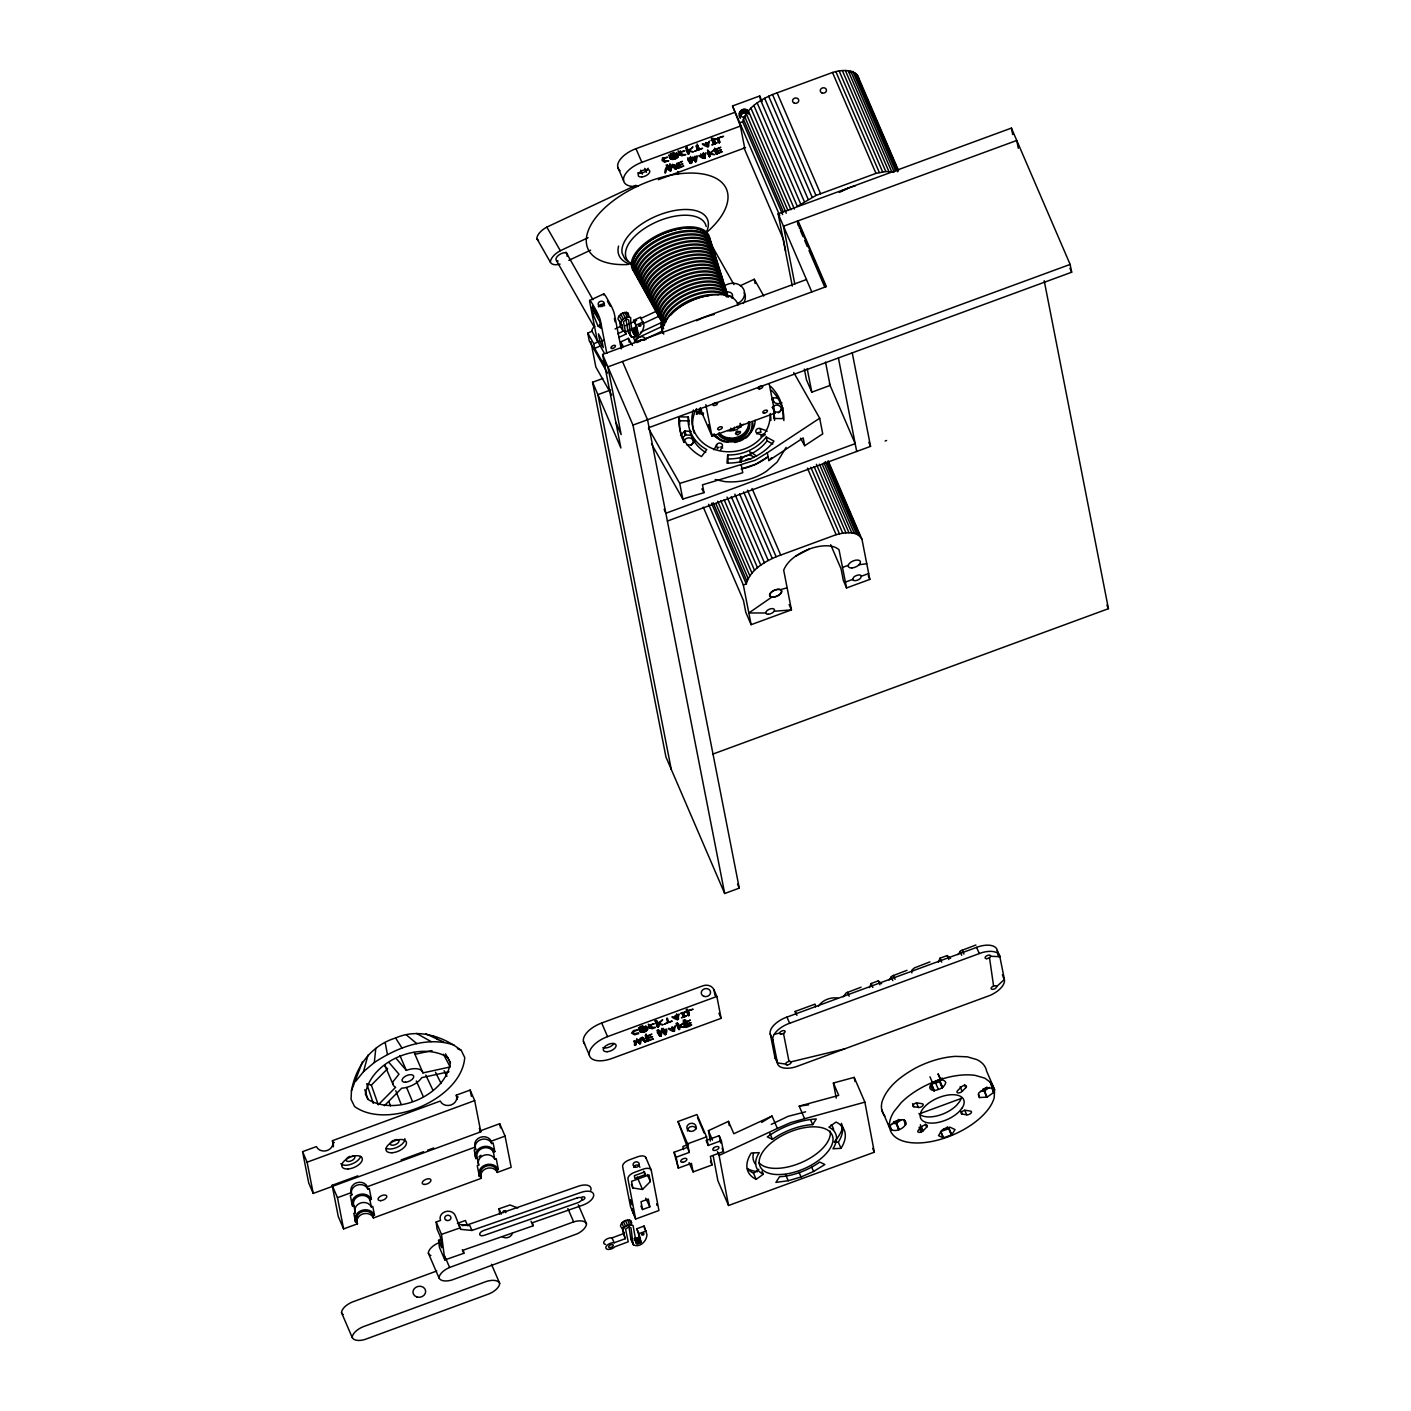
<?xml version="1.0" encoding="UTF-8"?>
<svg xmlns="http://www.w3.org/2000/svg" width="1411" height="1411" viewBox="0 0 1411 1411"><rect width="100%" height="100%" fill="white"/><g stroke="black" fill="none" stroke-linecap="round" stroke-linejoin="round"><path stroke-width="1.5" d="M351.462 1090.738L351.057 1099.328L354.549 1106.489C387.637 1130.564 461.75 1099.134 464.73 1057.544L461.238 1050.384C442.895 1036.168 417.885 1028.055 395.609 1037.985C371.534 1045.304 355.766 1066.381 351.462 1090.738L362.415 1061.901M450.391 1062.818C445.347 1095.606 395.874 1116.56 368.006 1099.416L365.396 1094.054C370.44 1061.266 419.914 1040.313 447.798 1057.456L450.391 1062.818L445.541 1053.841M845.401 582.09L852.667 579.41L853.62 577.293A4.674 2.346 -23.3 0 1 858.294 575.035A4.674 2.346 -23.3 0 1 861.415 576.199L868.682 573.536M861.415 576.199L860.445 578.334A4.674 2.346 -23.3 0 1 855.789 580.591A4.674 2.346 -23.3 0 1 852.667 579.41M994.579 1089.627L994.226 1097.564A56.123 28.149 -23.3 0 1 927.168 1142.24A56.123 28.149 -23.3 0 1 893.992 1111.551L901.188 1102.679A56.123 28.149 -23.3 0 1 975.336 1075.411L984.807 1078.163L991.369 1083.013L994.579 1089.627L986.589 1071.037A56.123 28.149 -23.3 0 0 976.8 1059.59L967.329 1056.821L955.6 1056.363A56.123 28.149 -23.3 0 0 915.263 1068.18C901.523 1075.976 887.378 1086.1 882.069 1101.674A56.123 28.149 -23.3 0 0 884.909 1116.207M739.523 112.827L740.387 118.207C735.66 112.421 744.937 105.49 748.483 111.681M671.301 169.814L671.777 166.039C683.806 176.199 668.303 156.921 670.225 169.479C664.493 159.267 663.329 182.689 667.015 168.279L670.966 170.625L669.625 165.934M676.733 164.293L682.377 161.313L678.003 163.429L678.197 165.122L683.012 163.905L678.391 165.74L678.744 167.274L683.788 166.022L677.774 168.332L676.733 164.293L678.232 168.262M727.688 454.977L726.965 463.073A52.401 45.064 -11.1 0 0 773.986 441.167L766.314 436.987A43.035 37.021 -11.1 0 1 727.688 454.977L728.094 462.931M696.611 160.007L697.069 155.774L695.464 160.025L692.519 157.556L690.755 161.701L688.868 159.02L687.898 160.131L690.526 163.376L692.501 158.914L696.082 161.542L694.935 156.11M666.133 1033.734C668.179 1028.831 665.145 1026.626 665.057 1032.905L662.129 1030.453L660.366 1034.58L658.461 1031.917L657.279 1032.464L660.136 1036.256L662.094 1031.811L665.445 1034.563L664.458 1029.854M355.695 1081.302L363.491 1071.672L374.321 1062.518L375.785 1048.426M688.409 150.501C685.499 143.834 689.468 159.478 688.586 151.488L693.506 151.841L689.326 150.712C699.256 139.795 685.305 156.886 686.734 146.603M709.698 154.152L714.495 154.646L710.438 153.358L714.125 149.901L709.521 153.199L709.116 151.347L708.093 151.718L709.433 156.639L708.022 150.254M719.875 142.246L718.781 137.961L723.508 136.303L717.617 137.996L719.116 142.705L718.217 138.207M658.179 1024.386L663.099 1024.721L658.937 1023.61C668.585 1013.609 656.38 1026.767 657.332 1021.529C654.245 1028.884 662.535 1028.407 656.503 1020.488M679.785 1029.06L679.291 1027.032L684.212 1027.384L680.049 1026.256L683.735 1022.799L679.132 1026.079L678.603 1024.174L677.686 1024.598L679.044 1029.519L677.298 1023.081M704.9 157.767L705.782 152.864L704.195 155.139L700.95 155.968C692.625 153.393 711.426 163.993 703.225 153.887M678.074 1018.936L678.956 1014.033L677.368 1016.308L674.123 1017.137C665.78 1014.544 684.652 1025.18 676.398 1015.056M617.753 333.719L623.062 331.25L622.216 325.394L620.593 323.542C621.228 319.274 626.59 315.976 630.646 317.51L630.735 321.443C632.463 343.561 642.446 336.7 633.592 320.368L640.576 317.105L643.945 325.306C643.504 331.514 638.795 337.864 632.11 337.335L627.877 331.109L625.99 318.992M638.936 1237.359L634.174 1238.435L636.749 1243.708L641.07 1242.28L636.82 1228.734L644.104 1226.053L646.943 1234.519C646.873 1241.045 640.03 1247.977 633.504 1244.943L630.893 1239.017L628.9 1226.706L625.549 1229.157L628.23 1241.821L614.931 1246.724A5.45 2.804 -23.4 0 1 607.718 1249.37A5.45 2.804 -23.4 0 1 606.924 1245.437A5.45 2.804 -23.4 0 1 614.138 1242.774L625.196 1238.717L622.18 1227.852L625.196 1238.717M633.028 1243.938L630.999 1227.905L629.041 1226.759M740.846 456.423L739.858 462.067M741.251 462.138C740.422 456.123 750.37 452.808 753.862 457.446M678.18 156.498C678.356 151.7 670.507 153.852 669.519 157.185C670.754 162.441 682.607 157.362 676.504 152.6M635.62 1219.069L627.948 1178.908A7.796 3.916 -23.3 0 1 634.474 1172.329L643.222 1169.119A7.796 3.916 -23.3 0 1 651.265 1170.336L658.937 1210.497L635.62 1219.069L630.558 1206.775L622.621 1166.509A7.796 3.916 -23.3 0 1 629.147 1159.93L637.878 1156.72A7.796 3.916 -23.3 0 1 645.938 1157.955M635.885 1044.44L636.626 1041.177L640.576 1043.505L641.37 1038.937C653.434 1049.026 637.86 1029.907 639.818 1042.376C636.608 1033.416 632.146 1049.414 635.885 1044.44L634.209 1040.56M782.646 214.543L742.662 121.716C746.472 107.924 760.229 99.899 772.522 94.537L832.49 72.49C841.273 69.65 858.135 68.028 859.123 80.868M846.547 587.946L839.051 549.831A31.024 15.556 -23.3 0 0 809.226 549.073C798.961 553.218 788.061 559.444 783.687 570.185L791.448 609.869L751.128 624.685L743.35 585.001L746.278 583.942C750.07 570.15 763.827 562.125 776.121 556.763L836.123 534.698C844.342 532.529 857.288 530.183 861.998 539.408L869.829 579.392L846.547 587.946L843.337 580.503L841.044 568.792L830.691 544.734M363.491 1071.672L368.006 1055.005M718.464 433.6A17.161 14.745 -11.1 0 0 725.272 438.151L729.434 439.068L729.593 438.063M786.121 447.393L777.126 462.102L766.438 471.256A56.123 48.256 -11.1 0 1 724.778 481.61L715.183 479.528M740.175 116.125L743.156 112.88L747.742 113.339L747.089 110.04M869.511 987.577L871.151 983.502L878.259 980.892L881.646 983.696M938.386 962.249L940.026 958.192L947.151 955.564L950.538 958.369M373.315 1103.349L366.701 1083.771L371.34 1085.112L378.271 1104.795L395.644 1087.264A16.103 8.078 -23.3 0 1 392.946 1081.69L398.996 1074.212L389.119 1062.624M905.703 1124.69C907.238 1114.884 892.599 1121.833 890.394 1125.678C888.824 1136.384 912.159 1126.966 903.781 1119.875L905.58 1124.849M993.044 1087.952L985.054 1088.392L978.546 1093.137L979.305 1097.493L987.047 1097.176L993.661 1092.467L990.081 1081.62L992.268 1086.311M713.984 449.827L716.559 444.8A3.122 2.681 -11.1 0 1 720.686 443.266A3.122 2.681 -11.1 0 1 722.203 446.776L720.492 450.127M647.543 1029.854C648.954 1024.897 640.629 1026.379 639.271 1029.589C638.936 1035.357 652.341 1030.806 645.868 1025.973M818.433 1006.255C822.225 1000.117 830.797 996.836 837.799 998.124M708.269 146.409L709.363 141.153L707.758 143.411L704.512 144.239C696.223 141.541 714.619 152.265 706.594 142.511M628.759 315.147L627.966 312.783C623.909 311.249 618.547 314.547 617.912 318.815L622.216 325.394M942.089 1077.916C940.696 1085.923 924.505 1080.244 933.923 1090.685C938.95 1089.557 944.365 1088.163 945.829 1082.413C941.278 1074.282 921.26 1088.004 933.923 1090.685M812.683 1124.638L816.281 1118.976A52.401 26.28 -23.3 0 0 767.302 1136.878L772.452 1139.347A43.035 21.588 -23.3 0 1 812.683 1124.638L810.672 1119.981M631.775 1223.09L630.946 1220.656C627.048 1218.787 621.157 1221.467 620.487 1225.859L620.981 1227.059M636.308 1243.356L633.08 1225.559C629.183 1223.707 623.292 1226.388 622.604 1230.762L624.315 1232.773M689.362 1015.285L688.392 1010.858L693.101 1009.2L687.21 1010.893L688.727 1015.603L686.981 1009.147M462.226 1225.612L464.907 1225.312M505.755 1212.666C507.625 1210.003 501.663 1209.95 503.286 1212.666M743.315 424.288L736.595 429.72L730.686 430.919A14.022 12.064 -11.1 0 1 727.688 430.672M680.543 435.47L684.776 430.955L691.196 431.501M682.642 437.904L685.534 434.87L691.954 435.399M695.164 440.549L690.931 445.047L686.557 444.712M783.07 407.779L779.101 412.153L774.48 411.941M631.458 330.58L635.603 328.798M793.776 372.575L819.685 418.22L767.319 452.755L768.836 460.55L771.623 457.728M371.34 1085.112L387.637 1068.674A16.103 8.078 -23.3 0 1 384.833 1065.376L392.84 1083.965M384.374 1105.713L401.729 1088.181A16.103 8.078 -23.3 0 0 421.73 1077.669L448.98 1071.743M642.516 1189.455L650.348 1181.554L649.042 1174.922L631.564 1181.342L632.851 1187.991L642.516 1189.455L637.19 1177.074M923.023 1130.864L926.71 1127.142A3.122 1.57 -23.3 0 0 926.269 1124.92A3.122 1.57 -23.3 0 0 922.159 1126.437L918.455 1130.158A3.122 1.57 -23.3 0 0 918.155 1132.098A3.122 1.57 -23.3 0 0 921.048 1132.081L923.023 1130.864L920.342 1124.655M962.143 1091.373L965.83 1087.652A3.122 1.57 -23.3 0 0 965.406 1085.447A3.122 1.57 -23.3 0 0 961.279 1086.946L957.593 1090.685A3.122 1.57 -23.3 0 0 958.034 1092.89A3.122 1.57 -23.3 0 0 962.143 1091.373L960.15 1086.717M996.642 986.554A2.963 1.482 -23.3 0 0 992.233 986.8A2.963 1.482 -23.3 0 0 992.744 989.358A2.963 1.482 -23.3 0 0 996.642 986.554L1004.42 979.428L999.605 955.494A19.913 9.983 -23.3 0 0 981.58 952.742L787.32 1024.139A19.913 9.983 -23.3 0 0 772.717 1038.884L777.655 1064.106A19.913 9.983 -23.3 0 0 795.698 1066.857L989.94 995.443A19.913 9.983 -23.3 0 0 1004.544 980.716L1002.427 974.789M740.07 423.864L741.04 426.81L737.177 426.387M949.003 1128.624L951.437 1134.955L943.377 1137.866L938.527 1135.661L941.86 1130.158L949.92 1127.142L955.053 1129.594L951.861 1134.656L949.003 1128.624L940.484 1131.657L943.377 1137.866M907.026 970.309L892.158 976.006L889.036 979.957M975.918 945L961.032 950.679L957.91 954.63M795.875 556.075L809.226 549.073M674.141 1031.159L675.393 1025.762L673.788 1028.019L670.56 1028.848C662.323 1026.009 680.402 1037.05 672.624 1027.12M850.762 71.22L894.221 172.107L885.808 171.525L875.984 173.377L815.964 195.441L797.338 206.376L753.88 105.472M717.176 153.146L716.841 151.612L721.444 149.778L716.629 150.995L716.435 149.301L720.862 147.291L715.324 149.407L716.665 154.134L722.273 151.665L717.176 153.146L715.5 148.913M646.115 1034.122L648.002 1038.637L652.552 1036.679L647.667 1037.596L647.614 1036.327L651.864 1034.14L646.714 1036.133L647.243 1041.142L653.381 1038.902L648.355 1040.172L645.832 1034.334M683.929 1022.975C682.448 1032.887 699.821 1020.4 686.787 1026.044L684.264 1020.206M892.44 1123.632L896.285 1123.35L901.312 1119.805M980.522 1091.25L984.384 1090.968L989.411 1087.422M747.407 1168.608A52.401 26.28 -23.3 0 0 753.492 1173.158L758.836 1169.313M756.155 1179.349L763.298 1174.234A43.035 21.588 -23.3 0 1 759.206 1152.628L751.199 1153.052A52.401 26.28 -23.3 0 0 756.155 1179.349L753.492 1173.158M771.799 597.118L748.835 612.974L765.75 612.974M737.865 430.99L736.912 431.625A2.822 1.376 -29.6 0 1 735.854 432.048M768.836 460.55L803.176 437.921L804.711 445.717L822.736 433.847L819.685 418.22M767.319 452.755L755.097 460.268L679.749 483.409L648.443 428.256M768.078 456.653L755.873 464.166L742.01 468.787M374.321 1062.518C397.214 1047.438 426.898 1035.709 454.13 1045.128M929.955 1076.805L932.618 1082.995M761.658 1122.433L772.046 1116.066L777.373 1128.447L719.099 1155.433L728.552 1205.488L874.326 1152.205L864.872 1102.132L854.184 1077.369L833.39 1083.013L836.247 1098.111M771.253 1124.391L788.114 1116.33L805.628 1111.815M813.565 1171.465L824.888 1164.516L819.738 1162.047A43.035 21.588 -23.3 0 1 779.507 1176.756L775.909 1182.418L788.22 1180.725L801.06 1176.986L813.565 1171.465L811.572 1166.809M638.142 1239.881L639.677 1239.017M839.316 192.443L849.087 187.751A31.024 15.556 -23.3 0 1 855.242 185.864M779.119 398.731C766.473 394.48 773.563 406.932 781.941 402.823M861.116 987.189L846.23 992.885L843.125 996.836M560.061 264.104A14.198 6.949 -29.8 0 1 550.378 262.217L536.868 238.618A14.039 6.879 -29.8 0 1 546.815 227.118L635.973 185.247M550.378 262.217A14.039 6.879 -29.8 0 1 560.326 250.717L588.07 237.683M568.845 260.347L590.627 250.135M589.727 300.42L603.732 293.911M598.317 306.416L603.555 303.965M592.99 314.089L591.685 307.457L599.746 321.637L601.051 328.287L597.929 325.87L592.99 314.089L596.483 312.466M597.929 325.87L601.439 324.248M607.541 373.121L589.287 340.968L587.77 333.155L591.967 331.197A7.796 3.827 -29.6 0 1 594.807 326.188M615.073 328.992L620.381 326.523L619.535 320.667M624.667 325.976L636.59 320.42M640.559 318.569L656.45 311.178M602.003 345.095L594.719 348.482L593.802 343.79L597.999 341.85A7.796 3.827 -29.6 0 1 598.035 340.721M638.301 333.525L636.273 325.094L643.257 321.831M624.703 332.167L636.484 326.682M642.375 323.93L660.066 315.694M722.908 286.415L726.841 284.581A12.47 10.724 -11.1 0 1 743.403 288.832A12.47 10.724 -11.1 0 1 737.565 303.506M618.671 337.511L625.973 334.107L623.415 321.69L626.766 319.027L628.653 320.015L630.558 335.836L632.11 337.335M640.418 332.326L662.306 322.131M740.352 285.71L754.268 279.237L763.792 296.028M621.881 347.794L620.734 341.938L628.442 338.358L632.463 345.448M663.064 326.029L637.19 338.076A4.674 4.021 -11.1 0 0 634.633 342.591M642.428 340.351L662.147 331.162L660.613 323.348L663.629 328.675M710.386 1141.076L708.428 1130.652L728.482 1121.357L733.826 1133.756L772.046 1116.066M713.172 139.513L714.848 143.411C723.049 140.694 706.417 147.52 713.666 143.869L711.461 138.19M684.441 1016.308C692.73 1013.609 676.169 1020.312 683.259 1016.767L682.43 1013.31L680.49 1013.451L686.046 1011.705L683.647 1012.922L684.441 1016.308L682.765 1012.41M777.373 1128.447L790.777 1122.539L864.872 1102.132M842.102 190.697L848.311 188.086M698.815 149.319L697.722 145.28L697.598 149.742L694.6 151.294L702.59 148.331L698.815 149.319L697.14 145.421M998.512 956.693L996.942 949.303A19.913 9.983 -23.3 0 0 978.917 946.552L784.657 1017.948A19.913 9.983 -23.3 0 0 770.053 1032.693L774.992 1057.915A19.913 9.983 -23.3 0 0 776.72 1060.031M744.691 147.943L740.405 126.09L732.521 105.966L759.718 95.966L762.134 101.574M620.099 170.713A21.835 10.953 -23.3 0 1 635.973 148.684L735.413 112.139M849.44 72.861L853.338 71.432M739.752 122.775L742.662 121.716M638.16 186.199A21.835 10.953 -23.3 0 1 623.574 178.456A21.835 10.953 -23.3 0 1 641.846 162.318L741.286 125.755M658.302 179.691L745.572 147.626M792.294 286.08L778.149 213.819L1011.422 128.084L1070.138 264.421L1071.672 272.217L649.078 427.551M602.867 378.483L592.567 382.258L620.875 447.993L602.568 354.478L806.457 279.537M610.663 389.965L597.911 394.657L671.301 769.542M622.48 361.516L647.543 419.737L739.258 888.136L724.69 893.498L632.975 425.099L1070.138 264.421M804.358 369.047L806.457 379.771L811.801 392.17L830.109 385.432L825.523 362.063M700.138 408.643L712.008 436.246L774.939 413.123L769.154 383.616M667.385 521.047L870.552 446.37L852.244 352.873M885.12 441.008L886.584 440.479M842.508 567.434L848.24 565.317M712.643 754.162L1108.429 608.688L1044.211 280.718M584.683 1043.999A21.835 10.953 -23.3 0 1 601.686 1023.01L702.96 985.778A8.572 7.372 -11.1 0 1 713.913 989.658L716.859 996.466L721.127 1018.319L611.845 1058.497A21.835 10.953 -23.3 0 1 589.304 1055.058L583.431 1041.441M589.304 1055.058A21.835 10.953 -23.3 0 1 607.559 1036.626L716.859 996.466M302.571 1151.676L316.417 1146.579A8.572 7.372 -11.1 0 0 327.37 1150.441A8.572 7.372 -11.1 0 0 332.449 1140.688L440.285 1101.056A8.572 7.372 -11.1 0 0 451.22 1104.919A8.572 7.372 -11.1 0 0 456.3 1095.165L470.145 1090.068L474.678 1100.598L480.798 1131.834L313.224 1193.424L308.692 1182.894L302.571 1151.676L307.104 1162.205L313.224 1193.424M333.296 1146.826A8.572 7.372 -11.1 0 0 332.908 1143.033L334.354 1142.487M457.252 1099.363A8.572 7.372 -11.1 0 0 456.758 1097.511L458.222 1096.964M668.408 1022.217L672.2 1021.088L664.211 1024.192L667.209 1022.64L667.332 1018.178L668.408 1022.217L666.733 1018.319M307.104 1162.205L474.678 1100.598M795.769 1014.209L795.222 1011.422L815.064 1004.121L815.611 1006.907M929.92 961.896L914.469 967.875L912.088 969.868L911.823 972.867M479.37 1131.181L499.723 1123.703L505.067 1136.102L511.17 1167.32L497.272 1172.435L496.302 1169.013A8.572 7.372 -11.1 0 0 485.701 1166.28A8.572 7.372 -11.1 0 0 480.587 1175.257L481.363 1178.273L373.474 1217.94A8.572 7.372 -11.1 0 0 362.521 1214.06A8.572 7.372 -11.1 0 0 357.442 1223.831L343.596 1228.91L338.27 1216.529L332.149 1185.293L357.883 1175.839M401.165 1159.93L423.512 1151.711M427.568 1150.23L433.671 1147.99M343.596 1228.91L337.494 1197.692L351.321 1192.595A8.572 7.372 -11.1 0 1 356.401 1182.841A8.572 7.372 -11.1 0 1 367.354 1186.704L475.19 1147.072A8.572 7.372 -11.1 0 1 480.269 1137.319A8.572 7.372 -11.1 0 1 491.222 1141.182L505.067 1136.102M351.78 1194.941L350.334 1195.47L352.45 1206.317L353.914 1205.77A8.572 7.372 -11.1 0 1 358.994 1196.017A8.572 7.372 -11.1 0 1 369.947 1199.879L371.393 1199.35L369.276 1188.521L367.812 1189.05A8.572 7.372 -11.1 0 0 356.86 1185.187A8.572 7.372 -11.1 0 0 351.78 1194.941L351.321 1192.595M475.648 1149.418L474.184 1149.947L475.877 1158.572L477.341 1158.043A8.572 7.372 -11.1 0 1 482.421 1148.272A8.572 7.372 -11.1 0 1 493.374 1152.152L494.82 1151.605L493.144 1142.981L491.681 1143.527A8.572 7.372 -11.1 0 0 480.728 1139.647A8.572 7.372 -11.1 0 0 475.648 1149.418L475.19 1147.072M496.813 1170.089L498.33 1169.525L496.213 1158.66L494.75 1159.189A8.572 7.372 -11.1 0 0 483.797 1155.327A8.572 7.372 -11.1 0 0 478.717 1165.08L477.253 1165.627L479.387 1176.492L480.904 1175.927M355.29 1212.825L353.826 1213.354L355.537 1222.014L356.983 1221.485A8.572 7.372 -11.1 0 1 362.063 1211.732A8.572 7.372 -11.1 0 1 373.015 1215.594L374.479 1215.065L372.769 1206.405L371.322 1206.934A8.572 7.372 -11.1 0 0 360.369 1203.072A8.572 7.372 -11.1 0 0 355.29 1212.825L353.914 1205.77M721.338 1140.617L723.49 1151.552L710.368 1156.367L712.044 1164.957L693.101 1171.924L691.425 1163.334L678.303 1168.149L676.169 1157.232L689.291 1152.399L678.003 1121.516L696.946 1114.549L706.541 1136.86L708.234 1145.45L721.338 1140.617L719.204 1135.661L706.1 1140.494L708.234 1145.45M689.291 1152.399L687.598 1143.81L706.541 1136.86M688.568 1144.409L682.889 1146.49L683.506 1149.612M678.303 1168.149L674.035 1152.276L687.157 1147.443M645.092 1174.693L634.897 1178.45L634.368 1175.716L644.562 1171.959L645.092 1174.693L643.575 1171.165M436.757 1270.994L352.115 1302.106A14.198 7.126 -23.3 0 0 341.533 1312.689L352.203 1337.469A14.039 7.037 -23.3 0 0 365.079 1339.427L489.088 1293.852A14.039 7.037 -23.3 0 0 499.688 1283.34L491.469 1264.291M438.944 1242.685A14.039 7.037 -23.3 0 0 428.344 1253.18L439.015 1277.96A14.039 7.037 -23.3 0 1 449.615 1267.466L573.624 1221.873A14.039 7.037 -23.3 0 1 586.5 1223.831L578.298 1204.782M642.552 1209.544L649.836 1206.864L648.302 1199.05L641.017 1201.731L642.552 1209.544L640.894 1206.052M920.166 1113.561L960.838 1098.605M605.601 1244.449A5.45 2.804 -23.4 0 1 604.808 1240.516A5.45 2.804 -23.4 0 1 612.021 1237.87L623.08 1233.796M641.07 1242.28L638.954 1233.655L646.238 1230.974M438.556 1240.34L441.749 1247.783L440.285 1236.6L437.093 1229.175L436.158 1221.979L440.532 1220.462A7.796 6.685 -7.5 0 1 445.171 1211.714A7.796 6.685 -7.5 0 1 455.153 1215.365L460.691 1229.351L471.927 1230.445L581.156 1192.366A12.47 6.261 -23.3 0 1 593.696 1194.676A12.47 6.261 -23.3 0 1 582.831 1205.135L532.6 1222.649L533.005 1225.842L463.408 1250.093L463.831 1253.285L444.835 1259.917L439.491 1247.518L438.556 1240.34L441.467 1239.317M457.393 1223.319L465.418 1220.515L467.711 1225.824M499.741 1214.183L499.035 1208.786L510.006 1204.976L517.766 1207.975M465.683 1225.489L578.492 1186.175A12.47 6.261 -23.3 0 1 590.839 1190.267M444.835 1259.917L441.484 1234.378L460.48 1227.746M599.922 341.656L603.291 347.565L601.756 339.769L598.405 333.86L599.922 341.656L604.031 340.351M651.512 443.883L682.801 499.035L704.001 492.651L702.466 484.837L742.768 472.703L741.251 464.889M780.653 589.622L787.126 587.787M804.535 1118.535L799.19 1106.136L838.734 1095.395L833.39 1083.013M745.713 117.007L742.151 117.06L739.47 113.885M791.042 1061.848L844.854 1048.849M774.304 1034.263L779.577 1033.081M414.023 1052.412A16.103 8.078 -23.3 0 1 414.94 1054.317L431.995 1050.595M396.438 1058.779L406.315 1070.367A16.103 8.078 -23.3 0 1 422.947 1072.907L450.197 1066.963L443.424 1054.211M799.19 1106.136L808.609 1104.848M859.105 564.717L866.777 563.765M652.358 1028.566C661.988 1025.55 646.309 1029.571 651.388 1024.686C661.547 1021.705 640.612 1026.485 652.358 1028.566L650.683 1024.668M774.11 611.28L791.448 609.869L789.155 604.561M834.324 1142.346L838.328 1142.134L840.991 1148.342L832.984 1148.766A43.035 21.588 -23.3 0 0 828.892 1127.16L836.035 1122.045A52.401 26.28 -23.3 0 1 840.991 1148.342M678.973 416.845L688.251 417.003A43.035 37.021 -11.1 0 0 706.77 449.633L701.514 456.564A52.401 45.064 -11.1 0 1 678.973 416.845L679.732 420.743A52.401 45.064 -11.1 0 0 683.771 441.802M679.732 420.743L689.027 420.901A43.035 37.021 -11.1 0 0 688.921 424.799M990.61 956.27L999.976 956.676L997.295 950.485M681.989 155.633C692.325 153.041 678.127 156.639 681.442 151.947C692.201 149.213 671.989 152.459 681.989 155.633L680.314 151.735M664.881 161.912C675.287 159.178 661.018 162.935 664.334 158.226C675.252 155.475 654.827 158.755 664.881 161.912L663.205 158.032M458.346 1222.79L458.557 1224.395L469.792 1225.489L471.927 1230.445M785.592 1064.07L777.302 1062.924L774.639 1056.716M913.869 1106.753L918.438 1107.441A3.122 1.57 -23.3 0 0 922.547 1105.924A3.122 1.57 -23.3 0 0 922.124 1103.719L917.573 1103.014A3.122 1.57 -23.3 0 0 913.446 1104.531A3.122 1.57 -23.3 0 0 913.869 1106.753L912.547 1103.649M962.179 1114.09L966.729 1114.796A3.122 1.57 -23.3 0 0 970.856 1113.279A3.122 1.57 -23.3 0 0 970.415 1111.074L965.865 1110.369A3.122 1.57 -23.3 0 0 961.738 1111.886A3.122 1.57 -23.3 0 0 962.179 1114.09L960.838 1111.004M729.434 439.068L729.522 439.068A17.161 14.745 -11.1 0 0 749.364 422.065M764.039 435.699A3.122 2.681 -11.1 0 1 763.263 435.54L757.619 433.565A3.122 2.681 -11.1 0 1 756.084 430.073A3.122 2.681 -11.1 0 1 760.194 428.538L765.838 430.496A3.122 2.681 -11.1 0 1 767.073 431.325M703.384 414.711L697.74 412.753A3.122 2.681 -11.1 0 1 695.976 409.931M687.968 153.922L686.24 149.919M425.716 1033.787L443.865 1042.129M457.411 1048.602L461.238 1050.384M766.314 436.987L767.073 440.885L772.84 444.024M416.58 1033.416L431.149 1041.618M630.893 1239.017L632.498 1240.657M751.481 452.472L756.49 456.106M433.089 1035.939L438.186 1039.713M406.315 1034.863L416.845 1043.629M395.609 1037.985L401.941 1047.985M499.688 1283.34L499.282 1282.652A14.339 7.196 -23.3 0 0 486.636 1281.364L362.786 1326.887A14.198 7.126 -23.3 0 0 352.203 1337.469M546.815 227.118L560.326 250.717M709.098 240.77L733.949 284.581M800.425 438.186L804.711 445.717M662.147 331.162L663.823 334.125M633.592 320.368L636.273 325.094M626.555 312.307L629.253 317.034M635.179 329.274L637.86 334.001M624.72 312.431L627.401 317.158M634.262 329.927L636.943 334.654M633.222 330.403L635.902 335.13M622.692 313.119L625.373 317.845M633.133 332.202L634.915 335.359M620.769 314.265L623.45 318.992M619.182 315.747L621.881 320.473M627.877 331.109L631.017 336.788M607.471 301.266L610.275 306.222M624.173 330.968L625.973 334.107M620.381 326.523L623.062 331.25M620.734 341.938L623.415 346.665M701.867 488.876L704.001 492.651M565.917 252.093L592.937 299.696M556.498 260.647L594.331 327.299M591.967 331.197L604.19 352.873M587.77 333.155L593.802 343.79M606.219 365.661L603.202 360.352L604.12 365.026M594.066 347.318L604.666 365.978M611.757 395.08L595.865 367.089L590.892 341.709M444.059 1070.737L446.934 1076.293M656.785 1205.223L656.75 1203.795M730.686 428.221L733.403 430.567L734.62 427.127M435.505 1072.219L441.096 1083.489M769.842 595.371L770.194 596.095A6.244 3.122 -23.3 0 0 777.038 596.024A6.244 3.122 -23.3 0 0 781.5 591.068L781.147 590.345A6.244 3.122 -23.3 0 0 774.304 590.398A6.244 3.122 -23.3 0 0 769.842 595.354M645.709 1198.168L649.836 1206.864M425.805 1075.094L433.001 1090.35M497.272 1172.435L496.76 1171.359A8.572 7.372 -11.1 0 0 486.16 1168.625A8.572 7.372 -11.1 0 0 481.045 1177.585L481.363 1178.273M685.605 1026.873L684.935 1022.287L690.42 1020.082L686.046 1022.199L686.222 1023.875L691.055 1022.675L686.434 1024.509L686.787 1026.044M416.316 1080.949L423.194 1096.382M832.49 72.49L875.984 173.377M777.091 92.844L820.567 193.748M807.445 468.152L836.123 534.698M752.045 488.523L780.724 555.07M636.82 1228.734L638.954 1233.655M638.495 1237.8L640.612 1242.721M629.5 1220.056L631.617 1224.977M637.543 1238.364L639.659 1243.285M636.467 1238.77L638.583 1243.673M627.578 1220.021L629.694 1224.942M635.426 1238.911L637.56 1243.832M635.338 1240.445L636.749 1243.708M625.461 1220.533L627.595 1225.453M623.45 1221.538L625.584 1226.459M631.37 1240.022L633.504 1244.943M621.81 1222.878L623.944 1227.799M612.021 1237.87L614.138 1242.774M1069.944 268.231L1071.672 272.217M1106.912 605.143L1108.429 608.688M857.676 75.594L898.525 170.449M856.495 74.148L898.225 171.013M854.943 72.931L897.519 171.807M853.02 71.943L895.597 170.819M848.205 70.744L891.664 171.648M845.383 70.55L888.842 171.454M842.367 70.638L885.808 171.525M839.175 70.991L882.616 171.877M835.859 71.608L879.318 172.512M772.522 94.537L815.964 195.441M768.66 96.195L812.119 197.099M764.621 98.241L808.08 199.145M760.776 100.498L804.235 201.385M757.178 102.915L800.637 203.819M750.934 108.153L794.393 209.04M825.647 286.839L797.338 221.121L798.185 225.425M800.46 230.646L803.035 236.625M804.746 240.611L807.321 246.59M809.032 250.558L824.465 286.415M748.377 110.887L790.971 209.763M746.243 113.638L787.955 210.504M744.567 116.39L786.28 213.255M743.368 119.088L783.352 211.932M732.521 105.966L779.736 215.601M778.149 213.819L811.801 291.936M743.985 147.855L783.352 239.27L785.645 250.982M868.841 442.366L870.552 446.37M829.351 383.686L855.172 443.654L665.851 513.251L664.14 509.248M718.093 138.49L719.769 142.388M717.917 138.631L719.363 142.652M717.441 138.807L719.116 142.705M717.088 138.754L718.922 142.705M714.107 139.089L715.783 142.987M712.82 138.084L715.342 143.922M711.479 138.613L714.001 144.451M714.566 148.049L716.894 154.028M714.989 150.236L716.665 154.134M714.301 149.337L716.4 154.205L714.319 149.707M706.417 142.634L708.11 146.532M705.959 142.758L707.881 146.638M705.535 142.67L707.211 146.568M707.687 150.183L710.192 156.162M710.086 156.321L707.564 150.483L709.68 156.568M707.758 152.741L709.433 156.639M707.352 152.564L709.239 156.639M703.384 152.67L705.059 156.568M703.013 154.24L704.706 158.12M702.854 154.363L704.53 158.261M702.396 154.487L704.318 158.367M701.972 154.381L703.648 158.279M697.016 143.94L699.239 149.16M697.687 145.915L699.362 149.813M700.65 153.905L702.325 157.803M696.593 146.321L698.269 150.201M695.923 145.844L697.598 149.742M828.134 460.744L861.998 539.408M827.957 461.75L860.11 536.374M827.269 462.543L858.541 535.157M694.847 156.956L696.523 160.854M694.741 157.238L696.417 161.136M694.6 157.468L696.276 161.365M825.347 461.556L856.618 534.169M694.406 157.644L696.082 161.542M694.177 157.767L695.852 161.665M693.806 157.838L695.482 161.736M693.118 157.415L695.164 161.665M692.854 157.027L694.529 160.907M823.953 462.843L854.36 533.446M686.31 146.603L689.097 153.376M690.473 156.409L692.148 160.307M686.557 147.679L688.974 153.676M686.275 147.979L688.797 153.817M686.046 148.084L688.568 153.922M690.279 157.662L691.954 161.542M822.278 464.395L851.803 532.97M686.451 150.095L688.321 153.993M690.173 158.473L691.849 162.371M690.014 159.002L691.69 162.882M689.079 157.803L691.478 163.165M689.485 159.443L691.161 163.341M688.85 159.478L690.826 163.411M868.224 575.67L869.829 579.392M688.497 159.249L690.173 163.129M687.58 157.873L689.785 162.653M819.456 464.201L848.981 532.776M816.422 464.29L845.965 532.864M680.367 150.836L682.042 154.716M679.52 151.577L681.196 155.475M678.673 151.294L680.349 155.192M814.112 466.653L842.773 533.217M678.021 150.924L679.696 154.822M676.257 153.076L677.933 156.974M675.887 153.517L677.562 157.415M810.796 467.27L839.457 533.834M675.375 153.922L677.068 157.82M673.911 152.37L676.416 158.208M678.356 163.782L680.031 167.662M673.135 152.741L675.657 158.579M677.068 163.041L678.744 167.274M672.218 153.111L674.74 158.949M676.963 164.117L678.638 168.015M676.292 164.434L677.968 168.332M671.23 153.411L673.752 159.249M670.296 153.552L672.818 159.39M674.617 164.84L676.292 168.738M670.278 155.475L671.953 159.372M674.44 164.964L676.116 168.861M674.193 165.087L675.869 168.985M669.467 155.298L671.142 159.196M673.858 165.158L675.534 169.055M673.312 164.946L675.269 169.003M668.832 155.034L670.507 158.932M672.641 164.205L674.74 168.579M669.837 163.588L671.513 167.486M669.678 164.999L671.354 168.897M669.484 166.463L671.177 170.361M669.29 166.727L670.966 170.625M668.955 166.921L670.631 170.802M772.381 407.197L774.939 413.123M667.562 164.981L670.366 170.854M667.262 164.858L669.766 170.696M667.773 166.586L669.449 170.484M666.98 165.845L668.673 169.743M666.151 165.034L667.826 168.914M662.412 157.873L664.087 161.771M644.756 168.368L646.45 172.336M635.973 148.684L641.846 162.318M976.606 947.328L979.269 953.536M640.665 170.184L642.358 174.153M962.267 950.062L963.96 954.03M959.991 951.331L961.702 955.282M617.718 167.115L623.591 180.731M747.46 490.199L776.121 556.763M947.151 955.564L948.845 959.533M743.597 491.875L772.258 558.421M940.026 958.192L941.719 962.143M739.558 493.903L768.219 560.467M993.873 1092.149L991.862 1087.493L993.661 1092.467M734.849 494.15L764.374 562.724M731.251 496.566L760.776 565.141M984.631 1090.862L987.047 1097.176M984.12 1091.056L986.783 1097.247M727.088 497.113L757.478 567.698M724.143 499.776L754.532 570.379M978.264 1094.548L979.604 1097.635M720.704 500.499L751.975 573.113M717.705 501.24L749.841 575.864M716.03 503.992L748.165 578.616M964.507 1084.548L965.83 1087.652M713.102 502.669L746.966 581.314M711.532 503.268L746.278 583.942M708.587 504.291L743.35 585.001M964.736 1110.14L966.729 1114.796M703.278 507.184L743.491 600.592L745.784 612.303L751.128 624.685M940.925 1079.944L938.015 1073.789L940.678 1079.979M942.619 1087.493L939.955 1081.285L942.442 1087.652M939.55 1081.584L942.213 1087.793M893.375 975.389L895.085 979.34M891.117 976.659L892.81 980.61M935.634 1083.031L938.297 1089.221M931.719 1084.459L934.382 1090.668M931.472 1084.495L934.135 1090.703M948.774 1128.765L951.437 1134.955M878.259 980.892L879.97 984.843M940.943 1131.64L943.624 1137.83M602.568 354.478L632.975 425.099M871.151 983.502L872.845 987.453M916.427 1102.785L918.438 1107.441M925.369 1124.038L926.71 1127.142M920.466 1126.683L922.459 1131.322M919.796 1127.089L921.789 1131.745M615.831 422.224L621.157 434.623L607.894 366.878L826.37 286.574L798.062 220.857L799.596 228.653M919.037 1127.424L921.048 1132.081M847.464 992.268L849.157 996.219M896.532 1123.244L899.213 1129.435M896.285 1123.35L898.966 1129.541M896.038 1123.421L898.701 1129.629M888.842 1123.826L891.505 1130.017M888.542 1123.685L891.329 1129.964M881.699 1109.593L889.706 1128.183M872.686 1148.395L874.326 1152.205M795.222 1011.422L796.915 1015.373M737.53 884.133L739.258 888.136M786.95 1017.049L789.613 1023.24M724.69 893.498L665.939 756.984L592.567 382.258M770.177 1033.963L772.858 1040.172M799.067 1172.347L801.06 1176.986M718.922 1013.204L721.127 1018.319M769.771 1133.139L772.452 1139.347M785.539 1174.534L788.22 1180.725M761.958 1171.13L763.298 1174.234M687.439 1009.394L689.115 1013.274M686.681 1009.588L689.185 1015.426M686.451 1009.694L688.956 1015.532M686.205 1009.765L688.727 1015.603M686.628 1011.528L688.374 1015.532M683.259 1012.922L684.935 1016.82M685.552 1019.888L688.057 1025.726M681.936 1013.451L683.612 1017.331M684.547 1019.994L686.769 1025.691M684.159 1020.947L686.681 1026.785M683.982 1021.088L686.504 1026.926M683.259 1020.082L686.275 1027.032M683.294 1021.264L686.011 1027.102M676.557 1013.839L678.232 1017.737M676.186 1015.409L677.703 1019.43M675.816 1015.638L677.492 1019.536M675.569 1015.655L677.245 1019.536M675.146 1015.567L676.821 1019.447M677.615 1023.151L679.555 1027.984M676.998 1023.522L679.502 1029.36M676.769 1023.628L679.273 1029.466M676.433 1023.257L679.044 1029.519M676.169 1023.628L678.691 1029.466M672.253 1027.367L673.929 1031.247M671.989 1027.367L673.664 1031.265M671.565 1027.279L673.259 1031.176M722.062 1148.254L723.49 1151.552M708.428 1130.652L712.52 1140.176M717.458 1151.623L719.099 1155.433M663.364 1028.425L665.886 1034.263M663.17 1028.601L665.692 1034.439M662.941 1028.725L665.445 1034.563M662.57 1028.795L665.075 1034.633M662.253 1028.707L664.775 1034.563M661.882 1028.372L664.405 1034.21M661.494 1028.866L663.17 1032.764M656.186 1020.435L658.672 1026.414M656.062 1020.717L658.567 1026.573M655.886 1020.858L658.161 1026.82M659.889 1030.541L661.565 1034.439M697.545 1117.671L704.195 1133.086M655.321 1020.612L657.932 1026.873M655.004 1020.858L657.72 1026.873M659.766 1031.37L661.442 1035.268M658.778 1029.942L661.283 1035.78M658.355 1030.206L661.089 1036.044M658.249 1030.4L660.754 1036.238M657.914 1030.471L660.419 1036.309M657.614 1030.418L660.136 1036.256M657.261 1030.189L659.784 1036.027M657.173 1030.771L658.849 1034.669M710.456 1161.235L712.044 1164.957M728.552 1205.488L717.882 1180.707L713.155 1155.68M649.907 1024.633L651.582 1028.531M649.113 1024.474L650.806 1028.372M648.266 1024.192L649.942 1028.072M645.48 1026.414L647.155 1030.295M644.986 1026.82L646.661 1030.7M644.351 1027.208L646.026 1031.106M642.728 1025.638L645.25 1031.476M641.829 1026.009L644.333 1031.847M645.727 1035.057L648.249 1040.912M645.55 1035.198L648.072 1041.053M645.321 1035.321L647.843 1041.159M645.48 1036.362L647.578 1041.23M640.841 1026.291L643.345 1032.147M645.497 1037.103L647.367 1041.23M639.906 1026.432L642.428 1032.288M639.871 1028.372L641.546 1032.27M643.469 1038.055L645.144 1041.953M639.06 1028.196L640.735 1032.094M643.187 1038.002L644.88 1041.9M642.658 1037.579L644.598 1041.741M638.442 1027.931L640.118 1031.829M642.234 1037.085L643.927 1040.983M678.003 1121.516L687.598 1143.81M638.548 1039.801L640.224 1043.699M638.283 1039.854L639.959 1043.752M638.001 1039.819L639.677 1043.717M637.366 1039.484L639.377 1043.593M636.59 1038.743L638.266 1042.641M689.097 1162.629L693.101 1171.924M633.909 1041.371L635.585 1045.269M674.035 1152.276L676.169 1157.232M601.686 1023.01L607.559 1036.626M645.779 1157.461L651.106 1169.86M647.296 1174.481L650.348 1181.554M631.334 1184.446L632.851 1187.991M567.875 1208.539L573.624 1221.873M531.012 1221.185L533.005 1225.842M479.281 1128.324L480.798 1131.834M499.035 1208.786L501.328 1214.095M414.94 1054.317L422.947 1072.907M399.913 1055.499L406.315 1070.367M458.557 1224.395L460.691 1229.351M462.297 1249.758L463.831 1253.285M436.158 1221.979L441.484 1234.378M444.694 1256.019L449.615 1267.466M332.149 1185.293L337.494 1197.692M406.633 1087.564L412.347 1101.197M395.786 1090.738L401.2 1104.478M389.048 1102.026L390.512 1105.959M364.796 1089.698L368.006 1099.416M648.002 1038.637L648.355 1040.172M714.848 143.411L714.037 140.024L716.382 138.701L711.003 140.412L712.82 140.412L713.137 142.088M644.104 1226.053L644.827 1229.598M701.602 411.077L701.461 410.372A6.244 5.362 -11.1 0 0 697.704 414.023M1018.283 148.278L1016.749 140.465L783.493 226.219L794.816 284.034M1011.422 128.084L1012.692 134.556M838.399 357.971L856.706 451.467M759.718 95.966L760.529 100.022M807.163 368.553L811.801 392.17M747.918 110.781L748.571 114.079M746.066 109.529L746.719 112.827M744.902 109.264L745.555 112.58M743.685 109.282L744.338 112.58M742.503 109.564L743.156 112.88M741.428 110.111L742.08 113.427M740.528 110.869L741.181 114.185M739.875 111.786L740.528 115.102M754.268 279.237L755.114 283.523M772.946 398.131L773.722 402.029M772.681 398.184L773.457 402.1M760.194 428.538L760.952 432.436A3.122 2.681 -11.1 0 0 756.843 433.971M749.876 451.397L750.634 455.294M740.352 423.3L741.04 426.81M716.559 444.8L717.335 448.716M705.835 404.64L712.008 436.246M700.332 407.708L701.091 411.624M688.251 417.003L689.027 420.901M685.04 430.902L685.799 434.8M684.776 430.955L685.534 434.87M684.529 431.078L685.287 434.994M679.749 483.409L682.801 499.035M783.511 1033.452L788.996 1061.407M628.442 338.358L629.2 342.256M621.228 348.905L614.385 313.983A7.796 1.094 65 0 0 610.275 304.159L606.254 297.068A7.796 1.094 65 0 0 603.661 295.058M614.385 318.445L615.037 321.761M606.836 353.367L600.398 320.491A7.796 1.094 65 0 0 596.271 310.685L592.25 303.594A7.796 1.094 65 0 0 589.657 301.584L597.312 340.615A7.796 3.827 -29.6 0 0 597.735 341.515M713.913 989.658L715.077 995.619M719.204 1135.661L720.633 1142.945M499.723 1123.703L500.535 1127.865M491.222 1141.182L491.681 1143.527M493.374 1152.152L494.75 1159.189M470.145 1090.068L471.38 1096.312M477.341 1158.043L478.717 1165.08M456.3 1095.165L456.758 1097.511M367.354 1186.704L367.812 1189.05M369.947 1199.879L371.322 1206.934M373.015 1215.594L373.474 1217.94M356.983 1221.485L357.442 1223.831M332.449 1140.688L332.908 1143.033M854.184 1077.369L854.978 1081.532M841.291 1124.849L842.438 1130.881M728.482 1121.357L729.293 1125.678M385.203 1042.623L387.425 1054.44M989.499 957.646L993.591 986.077M512.51 1233.091A6.385 5.503 -11.1 0 1 502.051 1236.618M439.015 1277.96A14.339 7.196 -23.3 0 0 452.067 1279.953L577.364 1233.761A14.198 7.126 -23.3 0 0 586.5 1223.831M430.902 1255.473A14.339 7.196 -23.3 0 1 430.038 1255.032M429.314 1254.502A14.339 7.196 -23.3 0 1 428.344 1253.18M479.387 1176.492A10.142 8.713 -11.1 0 1 485.402 1164.957A10.142 8.713 -11.1 0 1 498.33 1169.525M355.537 1222.014A10.142 8.713 -11.1 0 1 361.533 1210.479A10.142 8.713 -11.1 0 1 374.479 1215.065M478.999 1156.914A10.142 8.713 -11.1 0 1 480.939 1155.256M475.877 1158.572A10.142 8.713 -11.1 0 1 481.892 1147.037A10.142 8.713 -11.1 0 1 494.82 1151.605M351.886 1204.112A10.142 8.713 -11.1 0 1 359.717 1194.394A10.142 8.713 -11.1 0 1 371.393 1199.35M343.19 1314.541A14.039 7.037 -23.3 0 1 341.533 1312.689M394.163 1140.07A4.674 2.346 -23.3 0 1 398.766 1141.94A4.674 2.346 -23.3 0 1 391.553 1145.15A4.674 2.346 -23.3 0 1 393.034 1140.564M352.239 1155.803A4.674 2.346 -23.3 0 1 353.614 1159.401A4.674 2.346 -23.3 0 1 346.506 1160.953A4.674 2.346 -23.3 0 1 349.999 1156.297M404.834 1138.642A10.935 5.485 -23.3 0 1 398.29 1146.72A10.935 5.485 -23.3 0 1 386.297 1148.395M360.616 1156.42A10.935 5.485 -23.3 0 1 351.533 1164.11A10.935 5.485 -23.3 0 1 340.862 1163.687M633.733 1167.338A3.122 2.681 -11.1 0 1 639.889 1167.25M716.171 402.523A2.487 1.252 -23.3 0 1 716.911 404.428A2.487 1.252 -23.3 0 1 713.119 405.257A2.487 1.252 -23.3 0 1 714.971 402.788M663.664 324.565A35.187 17.655 -23.3 0 1 688.85 296.592A35.187 17.655 -23.3 0 1 727.441 296.239A34.799 17.461 -23.3 0 0 690.596 292.924A34.799 17.461 -23.3 0 0 662.888 321.779M664.563 324.812A34.464 17.285 -23.3 0 1 689.221 297.404A34.464 17.285 -23.3 0 1 727 297.068M665.586 322.678A34.852 17.479 -23.3 0 1 718.534 294.828M670.807 315.023A34.111 17.108 -23.3 0 1 709.239 295.622M659.043 316.734A36.563 18.343 -23.3 0 1 686.063 282.112A36.563 18.343 -23.3 0 1 725.413 290.666M660.701 319.733A36.227 18.167 -23.3 0 1 688.938 284.881A36.227 18.167 -23.3 0 1 726.101 295.693M662.359 322.731A35.875 17.99 -23.3 0 1 685.975 289.961A35.875 17.99 -23.3 0 1 727.37 293.841M660.63 318.604A35.487 17.796 -23.3 0 1 686.346 286.874A35.487 17.796 -23.3 0 1 725.871 291.319M662.306 321.602A35.152 17.62 -23.3 0 1 687.757 290.19A35.152 17.62 -23.3 0 1 726.912 294.582M628.142 261.247A43.071 21.606 -23.3 0 1 656.503 221.915A43.071 21.606 -23.3 0 1 706.188 226.571M633.927 271.512A41.819 20.971 -23.3 0 1 664.828 231.951A41.819 20.971 -23.3 0 1 709.804 241.722M633.821 270.33A41.042 20.583 -23.3 0 1 658.655 235.866A41.042 20.583 -23.3 0 1 706.893 233.944M638.672 277.209A41.43 20.777 -23.3 0 1 664.616 236.131A41.43 20.777 -23.3 0 1 710.491 247.172M633.733 270.365A41.131 20.636 -23.3 0 1 661.865 234.297A41.131 20.636 -23.3 0 1 708.833 236.995M640.77 283.77A40.355 20.248 -23.3 0 1 670.578 245.567A40.355 20.248 -23.3 0 1 714.001 255.021M642.428 286.768A40.019 20.071 -23.3 0 1 673.611 248.283A40.019 20.071 -23.3 0 1 714.671 260.224M648.584 295.181A39.332 19.719 -23.3 0 1 671.636 256.855A39.332 19.719 -23.3 0 1 717.105 264.739M650.224 298.162A38.979 19.542 -23.3 0 1 673.065 260.171A38.979 19.542 -23.3 0 1 718.146 267.984M649.078 298.744A38.644 19.384 -23.3 0 1 677.615 262.181A38.644 19.384 -23.3 0 1 719.187 271.229M652.393 304.741A37.956 19.031 -23.3 0 1 680.437 268.831A37.956 19.031 -23.3 0 1 721.268 277.702M654.069 307.739A37.603 18.854 -23.3 0 1 681.83 272.147A37.603 18.854 -23.3 0 1 722.291 280.948M660.031 316.011A36.915 18.519 -23.3 0 1 681.672 280.031A36.915 18.519 -23.3 0 1 724.372 287.421M636.643 274.933A40.654 20.389 -23.3 0 1 663.399 237.824A40.654 20.389 -23.3 0 1 710.315 242.216M640.4 280.313A41.042 20.583 -23.3 0 1 661.23 241.828A41.042 20.583 -23.3 0 1 711.814 244.738M638.301 277.932A40.319 20.213 -23.3 0 1 664.846 241.14A40.319 20.213 -23.3 0 1 711.338 245.479M639.112 280.771A40.707 20.407 -23.3 0 1 665.904 243.627A40.707 20.407 -23.3 0 1 712.855 248.019M639.977 280.93A39.967 20.036 -23.3 0 1 666.274 244.438A39.967 20.036 -23.3 0 1 712.379 248.759M641.635 283.928A39.631 19.877 -23.3 0 1 667.703 247.754A39.631 19.877 -23.3 0 1 713.419 252.04M643.293 286.927A39.279 19.701 -23.3 0 1 669.149 251.07A39.279 19.701 -23.3 0 1 714.46 255.303M646.943 292.2A39.667 19.895 -23.3 0 1 667.068 255.021A39.667 19.895 -23.3 0 1 715.959 257.843M644.95 289.925A38.944 19.525 -23.3 0 1 670.578 254.368A38.944 19.525 -23.3 0 1 715.5 258.583M646.608 292.906A38.591 19.348 -23.3 0 1 672.006 257.684A38.591 19.348 -23.3 0 1 716.523 261.846M648.266 295.904A38.256 19.19 -23.3 0 1 673.453 261A38.256 19.19 -23.3 0 1 717.564 265.127M649.942 298.903A37.903 19.013 -23.3 0 1 674.881 264.298A37.903 19.013 -23.3 0 1 718.605 268.407M650.736 301.742A38.291 19.207 -23.3 0 1 675.94 266.785A38.291 19.207 -23.3 0 1 720.121 270.93M649.448 297.474A37.55 18.837 -23.3 0 1 680.86 265.779A37.55 18.837 -23.3 0 1 719.645 271.67M653.258 304.899A37.215 18.66 -23.3 0 1 677.756 270.93A37.215 18.66 -23.3 0 1 720.686 274.951M654.916 307.898A36.862 18.484 -23.3 0 1 679.185 274.245A36.862 18.484 -23.3 0 1 721.726 278.214M655.727 310.737A37.268 18.678 -23.3 0 1 680.243 276.732A37.268 18.678 -23.3 0 1 723.226 280.754M656.574 310.896A36.527 18.325 -23.3 0 1 680.613 277.544A36.527 18.325 -23.3 0 1 722.749 281.494M658.231 313.895A36.175 18.149 -23.3 0 1 682.042 280.86A36.175 18.149 -23.3 0 1 723.79 284.775M659.889 316.893A35.839 17.973 -23.3 0 1 682.06 284.81A35.839 17.973 -23.3 0 1 724.39 286.521M664.017 325.712A35.54 17.832 -23.3 0 1 687.422 293.276A35.54 17.832 -23.3 0 1 728.411 297.121M630.558 264.298A48.627 24.393 -23.3 0 1 618.582 246.061M628.318 264.492A75.418 37.815 -23.3 0 1 596.342 216.906A75.418 37.815 -23.3 0 1 700.544 173.659A75.418 37.815 -23.3 0 1 707.581 231.58M706.611 231.633A46.034 23.087 -23.3 0 0 669.114 211.738A46.034 23.087 -23.3 0 0 622.145 253.239L624.773 258.654A46.034 23.087 -23.3 0 0 630.17 262.64M696.575 320.703A40.284 20.195 -23.3 0 1 714.195 314.477M662.623 332.784A40.284 20.195 -23.3 0 1 696.328 298.797A40.284 20.195 -23.3 0 1 737.9 305.111M696.223 409.243A3.122 2.681 -11.1 0 1 696.646 408.626M696.734 413.846A3.122 2.681 -11.1 0 1 699.503 411.465M717.758 448.081A3.122 2.681 -11.1 0 1 719.063 447.216M720.668 447.005A3.122 2.681 -11.1 0 1 722.679 448.01M767.443 457.182A56.123 48.256 -11.1 0 1 741.181 468.963M683.982 442.525A4.674 4.021 -11.1 0 1 690.561 438.133A4.674 4.021 -11.1 0 1 691.319 445.065M745.325 460.48A4.674 4.021 -11.1 0 1 750.846 459.104M772.293 407.673A4.674 4.021 -11.1 0 1 779.948 406.209A4.674 4.021 -11.1 0 1 778.166 412.841M774.604 412.912A4.674 4.021 -11.1 0 1 773.563 412.4M755.114 420.319A23.423 20.16 -11.1 0 1 738.958 440.532A23.423 20.16 -11.1 0 1 712.784 434.306M709.945 429.773A23.423 20.16 -11.1 0 1 708.587 424.693M696.346 414.411A7.796 6.702 -11.1 0 1 700.138 410.248M761.323 436.916A2.346 2.011 -11.1 0 1 761.182 436.422M761.217 435.893A2.346 2.011 -11.1 0 1 765.397 434.853M699.521 413.882A2.346 2.011 -11.1 0 1 702.025 412.612M702.607 412.735A2.346 2.011 -11.1 0 1 703.525 413.352M752.804 422.683A20.424 17.567 -11.1 0 1 745.749 438.151M724.125 441.837A20.424 17.567 -11.1 0 1 714.213 433.865M749.647 423.547A17.161 14.745 -11.1 0 1 738.606 439.385A17.161 14.745 -11.1 0 1 718.746 435.082M748.518 421.818A16.368 14.075 -11.1 0 1 737.988 436.951A16.368 14.075 -11.1 0 1 719.028 432.824M751.957 423.229A19.489 16.773 -11.1 0 1 745.237 437.992M743.897 438.962A19.489 16.773 -11.1 0 1 739.417 441.237M737.812 441.766A19.489 16.773 -11.1 0 1 734.496 442.472M727.776 442.331A19.489 16.773 -11.1 0 1 716.841 436.334M636.996 342.661A4.674 4.021 -11.1 0 1 639.747 336.929A4.674 4.021 -11.1 0 1 645.779 339.734M637.966 341.727A4.674 4.021 -11.1 0 1 644.439 340.351M744.161 292.73A12.47 10.724 -11.1 0 1 743.209 303.524M640.453 341.268A4.674 4.021 -11.1 0 1 634.05 336.594M725.995 292.447A4.674 4.021 -11.1 0 1 731.85 298.091M727.917 295.975A4.674 4.021 -11.1 0 1 732.962 297.95M598.775 306.945A3.122 2.681 -11.1 0 1 604.666 305.693M773.651 412.629A43.035 37.021 -11.1 0 1 773.669 418.467L782.946 418.626A52.401 45.064 -11.1 0 0 770.547 386.297M767.073 440.885A43.035 37.021 -11.1 0 1 728.446 458.892M705.729 452.49A43.035 37.021 -11.1 0 1 689.626 430.567M773.828 412.7A43.035 37.021 -11.1 0 1 774.551 420.425M771.306 390.194A52.401 45.064 -11.1 0 1 783.846 420.566M770.071 414.852A39.314 33.811 -11.1 0 1 725.924 451.679A39.314 33.811 -11.1 0 1 693.436 410.001M694.23 433.212A39.314 33.811 -11.1 0 1 694.812 412.188M770.177 413.476A39.314 33.811 -11.1 0 1 770.847 420.531M648.178 168.262A6.244 3.122 -23.3 0 1 643.751 172.336A6.244 3.122 -23.3 0 1 637.649 172.936M558.086 261.053A6.385 3.139 -29.8 0 1 556.904 256.89A6.385 3.139 -29.8 0 1 564.453 252.728A6.385 3.139 -29.8 0 1 566.957 256.167M538.508 240.346A14.198 6.949 -29.8 0 1 536.868 238.618M677.88 174.012A14.339 7.02 -29.8 0 0 678.215 172.142A14.039 6.879 -29.8 0 0 677.827 171.489M581.791 1197.145A3.122 1.57 -23.3 0 1 584.912 1197.727A3.122 1.57 -23.3 0 1 582.196 1200.338M986.924 1087.052A4.674 2.346 -23.3 0 1 982.814 1089.204M947.522 1126.825A4.674 2.346 -23.3 0 1 943.412 1128.976M937.451 1080.35A4.674 2.346 -23.3 0 1 936.445 1080.967M935.317 1081.461A4.674 2.346 -23.3 0 1 932.089 1081.92M898.842 1119.434A4.674 2.346 -23.3 0 1 893.622 1121.745M961.226 1097.97A23.423 11.747 -23.3 0 1 959.586 1101.603L956.587 1105.307A23.423 11.747 -23.3 0 1 918.931 1113.526M841.344 1123.315A52.401 26.28 -23.3 0 1 838.328 1142.134M830.179 1131.058A39.314 19.719 -23.3 0 1 801.924 1162.311A39.314 19.719 -23.3 0 1 758.889 1162.593M755.626 1164.304A43.035 21.588 -23.3 0 1 753.509 1153.122M831.238 1124.708A43.035 21.588 -23.3 0 1 833.654 1129.788M842.808 1127.072A56.123 28.149 -23.3 0 1 834.36 1141.728M757.425 1171.783A56.123 28.149 -23.3 0 1 747.989 1168.996M687.439 1131.04A4.674 4.021 -11.1 0 1 696.452 1128.835M613.997 1043.523A6.861 3.439 -23.3 0 1 602.885 1047.597M638.76 325.818C641.74 327.916 641.899 321.743 638.76 325.818M641.546 1234.59C644.562 1236.971 644.915 1230.745 641.546 1234.59M632.816 1032.199L634.544 1033.893L638.266 1032.764L638.689 1033.628L634.491 1034.81L631.564 1033.064L633.557 1030.577L637.472 1029.907L632.816 1032.199M735.501 433.565L737.512 434.976L740.175 433.054A2.734 1.182 -46.5 0 0 739.84 431.396L735.501 433.565M630.241 1200.038L631.952 1204.729L630.329 1200.108M631.916 1208.962L633.962 1214.536L631.916 1208.962M962.267 1107.794L959.251 1111.515A23.423 11.747 -23.3 0 1 922.353 1120.475A23.423 11.747 -23.3 0 1 941.772 1096.523A23.423 11.747 -23.3 0 1 962.267 1107.794M714.054 1147.637L713.472 1148.131A3.281 1.64 -23.3 0 0 713.631 1150.388A3.281 1.64 -23.3 0 0 717.67 1149.348L718.252 1148.854A3.281 1.64 -23.3 0 0 718.093 1146.614A3.281 1.64 -23.3 0 0 714.054 1147.637M775.027 589.939L773.457 590.627A6.544 3.281 -23.3 0 0 771.394 597.047A6.544 3.281 -23.3 0 0 781.482 592.567A6.544 3.281 -23.3 0 0 775.027 589.939M577.293 1197.886L483.761 1230.48A4.674 2.346 -23.3 0 0 479.687 1234.413A4.674 2.346 -23.3 0 0 484.396 1235.278L577.928 1202.666A4.674 2.346 -23.3 0 0 582.002 1198.75A4.674 2.346 -23.3 0 0 577.293 1197.886M597.223 314.388L592.532 306.116L597.753 317.122L597.223 314.388M851.821 567.963A6.544 3.281 -23.3 0 0 860.445 561.754A6.544 3.281 -23.3 0 0 850.71 562.284A6.544 3.281 -23.3 0 0 851.821 567.963M768.237 614.261A4.674 2.346 -23.3 0 0 774.516 609.887A4.674 2.346 -23.3 0 0 767.655 610.134A4.674 2.346 -23.3 0 0 768.237 614.261M822.049 92.967A3.122 2.681 -11.1 0 0 826.458 90.075A3.122 2.681 -11.1 0 0 821.572 88.346A3.122 2.681 -11.1 0 0 822.049 92.967M794.358 103.162A3.122 2.681 -11.1 0 0 798.749 100.252A3.122 2.681 -11.1 0 0 793.882 98.523A3.122 2.681 -11.1 0 0 794.358 103.162M986.73 958.669A2.963 1.482 -23.3 0 0 990.628 955.864A2.963 1.482 -23.3 0 0 986.236 956.094A2.963 1.482 -23.3 0 0 986.73 958.669M787.091 1064.935A2.963 1.482 -23.3 0 0 791.165 1062.218A2.963 1.482 -23.3 0 0 786.897 1062.271A2.963 1.482 -23.3 0 0 787.091 1064.935M781.377 1034.157A2.963 1.482 -23.3 0 0 785.098 1031.265A2.963 1.482 -23.3 0 0 780.583 1031.706A2.963 1.482 -23.3 0 0 781.377 1034.157M405.504 1082.219A6.244 3.122 -23.3 0 0 413.723 1076.293A6.244 3.122 -23.3 0 0 404.446 1076.805A6.244 3.122 -23.3 0 0 405.504 1082.219M380.653 1200.673A4.674 2.346 -23.3 0 0 386.808 1196.228A4.674 2.346 -23.3 0 0 379.859 1196.616A4.674 2.346 -23.3 0 0 380.653 1200.673M424.799 1184.446A4.674 2.346 -23.3 0 0 430.972 1180.002A4.674 2.346 -23.3 0 0 424.005 1180.39A4.674 2.346 -23.3 0 0 424.799 1184.446M416.809 1296.974A6.385 5.503 -11.1 0 0 425.628 1290.783A6.385 5.503 -11.1 0 0 415.487 1287.537A6.385 5.503 -11.1 0 0 416.809 1296.974M392.029 1152.752A10.935 5.485 -23.3 0 0 406.439 1142.363A10.935 5.485 -23.3 0 0 390.177 1143.263A10.935 5.485 -23.3 0 0 392.029 1152.752M347.882 1168.978A10.935 5.485 -23.3 0 0 362.292 1158.59A10.935 5.485 -23.3 0 0 346.012 1159.489A10.935 5.485 -23.3 0 0 347.882 1168.978M634.879 1167.038A3.122 2.681 -11.1 0 0 639.271 1164.128A3.122 2.681 -11.1 0 0 634.403 1162.399A3.122 2.681 -11.1 0 0 634.879 1167.038M719.01 429.738A2.487 1.252 -23.3 0 0 722.291 427.374A2.487 1.252 -23.3 0 0 718.587 427.568A2.487 1.252 -23.3 0 0 719.01 429.738M759.435 388.942A2.487 1.252 -23.3 0 0 762.716 386.561A2.487 1.252 -23.3 0 0 759.012 386.773A2.487 1.252 -23.3 0 0 759.435 388.942M764.18 413.141A2.487 1.252 -23.3 0 0 767.461 410.76A2.487 1.252 -23.3 0 0 763.757 410.971A2.487 1.252 -23.3 0 0 764.18 413.141M709.363 242.569A41.042 20.583 -23.3 0 0 709.239 238.776A41.131 20.636 -23.3 0 1 709.451 242.533M599.516 306.187A3.122 2.681 -11.1 0 0 604.349 303.929A3.122 2.681 -11.1 0 0 599.922 301.513A3.122 2.681 -11.1 0 0 599.516 306.187M612.303 348.517A2.487 1.217 -29.6 0 0 615.443 345.871A2.487 1.217 -29.6 0 0 611.88 346.348A2.487 1.217 -29.6 0 0 612.303 348.517M641.599 177.01A6.244 3.122 -23.3 0 0 649.818 171.101A6.244 3.122 -23.3 0 0 640.541 171.613A6.244 3.122 -23.3 0 0 641.599 177.01M609.993 1247.606A2.487 1.27 -23.4 0 0 613.256 1245.207A2.487 1.27 -23.4 0 0 609.552 1245.402A2.487 1.27 -23.4 0 0 609.993 1247.606M446.529 1220.392A3.122 2.663 -7.5 0 0 450.938 1217.57A3.122 2.663 -7.5 0 0 446.052 1215.788A3.122 2.663 -7.5 0 0 446.529 1220.392M780.936 1174.499A39.314 19.719 -23.3 0 0 832.843 1137.266A39.314 19.719 -23.3 0 0 774.498 1140.317A39.314 19.719 -23.3 0 0 780.936 1174.499M689.52 1131.093A4.674 4.021 -11.1 0 0 696.117 1126.736A4.674 4.021 -11.1 0 0 688.797 1124.144A4.674 4.021 -11.1 0 0 689.52 1131.093M682.677 1162.258A3.281 1.64 -23.3 0 0 686.84 1159.084A3.281 1.64 -23.3 0 0 681.866 1159.507A3.281 1.64 -23.3 0 0 682.677 1162.258M703.948 996.36A4.674 4.021 -11.1 0 0 710.544 992.004A4.674 4.021 -11.1 0 0 703.225 989.428A4.674 4.021 -11.1 0 0 703.948 996.36M607.083 1051.724A6.861 3.439 -23.3 0 0 616.113 1045.216A6.861 3.439 -23.3 0 0 605.919 1045.763A6.861 3.439 -23.3 0 0 607.083 1051.724"/></g></svg>
